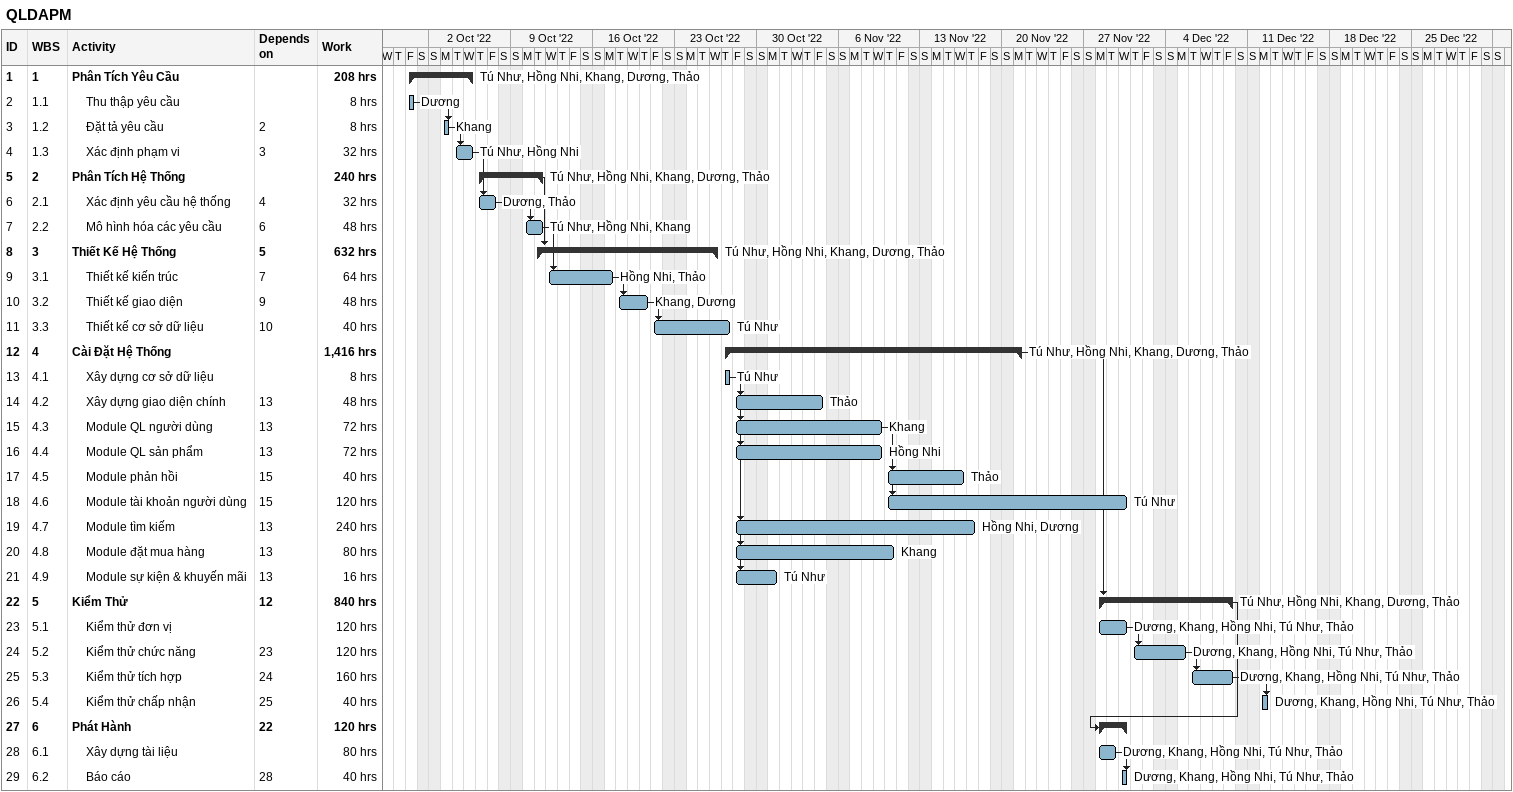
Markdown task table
QLDAPM

| ID | WBS | Task | Start | Finish | Predecessors | Resources | Work (h) |
|---|---|---|---|---|---|---|---|
| 1 | 1 | **Phân Tích Yêu Cầu** | 2022-09-30 | 2022-10-05 |  | Tú Như, Hồng Nhi, Khang, Dương, Thảo | 208 |
| 2 | 1.1 | Thu thập yêu cầu | 2022-09-30 | 2022-09-30 |  | Dương | 8 |
| 3 | 1.2 | Đặt tả yêu cầu | 2022-10-03 | 2022-10-03 | 2 | Khang | 8 |
| 4 | 1.3 | Xác định phạm vi | 2022-10-04 | 2022-10-05 | 3 | Tú Như, Hồng Nhi | 32 |
| 5 | 2 | **Phân Tích Hệ Thống** | 2022-10-06 | 2022-10-11 |  | Tú Như, Hồng Nhi, Khang, Dương, Thảo | 240 |
| 6 | 2.1 | Xác định yêu cầu hệ thống | 2022-10-06 | 2022-10-07 | 4 | Dương, Thảo | 32 |
| 7 | 2.2 | Mô hình hóa các yêu cầu | 2022-10-10 | 2022-10-11 | 6 | Tú Như, Hồng Nhi, Khang | 48 |
| 8 | 3 | **Thiết Kế Hệ Thống** | 2022-10-11 | 2022-10-26 | 5 | Tú Như, Hồng Nhi, Khang, Dương, Thảo | 632 |
| 9 | 3.1 | Thiết kế kiến trúc | 2022-10-12 | 2022-10-17 | 7 | Hồng Nhi, Thảo | 64 |
| 10 | 3.2 | Thiết kế giao diện | 2022-10-18 | 2022-10-20 | 9 | Khang, Dương | 48 |
| 11 | 3.3 | Thiết kế cơ sở dữ liệu | 2022-10-21 | 2022-10-27 | 10 | Tú Như | 40 |
| 12 | 4 | **Cài Đặt Hệ Thống** | 2022-10-27 | 2022-11-21 |  | Tú Như, Hồng Nhi, Khang, Dương, Thảo | 1416 |
| 13 | 4.1 | Xây dựng cơ sở dữ liệu | 2022-10-27 | 2022-10-27 |  | Tú Như | 8 |
| 14 | 4.2 | Xây dựng giao diện chính | 2022-10-28 | 2022-11-04 | 13 | Thảo | 48 |
| 15 | 4.3 | Module QL người dùng | 2022-10-28 | 2022-11-09 | 13 | Khang | 72 |
| 16 | 4.4 | Module QL sản phẩm | 2022-10-28 | 2022-11-09 | 13 | Hồng Nhi | 72 |
| 17 | 4.5 | Module phản hồi | 2022-11-10 | 2022-11-16 | 15 | Thảo | 40 |
| 18 | 4.6 | Module tài khoản người dùng | 2022-11-10 | 2022-11-30 | 15 | Tú Như | 120 |
| 19 | 4.7 | Module tìm kiếm | 2022-10-28 | 2022-11-17 | 13 | Hồng Nhi, Dương | 240 |
| 20 | 4.8 | Module đặt mua hàng | 2022-10-28 | 2022-11-10 | 13 | Khang | 80 |
| 21 | 4.9 | Module sự kiện & khuyến mãi | 2022-10-28 | 2022-10-31 | 13 | Tú Như | 16 |
| 22 | 5 | **Kiểm Thử** | 2022-11-28 | 2022-12-09 | 12 | Tú Như, Hồng Nhi, Khang, Dương, Thảo | 840 |
| 23 | 5.1 | Kiểm thử đơn vị | 2022-11-28 | 2022-11-30 |  | Dương, Khang, Hồng Nhi, Tú Như, Thảo | 120 |
| 24 | 5.2 | Kiểm thử chức năng | 2022-12-01 | 2022-12-05 | 23 | Dương, Khang, Hồng Nhi, Tú Như, Thảo | 120 |
| 25 | 5.3 | Kiểm thử tích hợp | 2022-12-06 | 2022-12-09 | 24 | Dương, Khang, Hồng Nhi, Tú Như, Thảo | 160 |
| 26 | 5.4 | Kiểm thử chấp nhận | 2022-12-12 | 2022-12-12 | 25 | Dương, Khang, Hồng Nhi, Tú Như, Thảo | 40 |
| 27 | 6 | **Phát Hành** | 2022-11-28 | 2022-11-30 | 22 |  | 120 |
| 28 | 6.1 | Xây dựng tài liệu | 2022-11-28 | 2022-11-29 |  | Dương, Khang, Hồng Nhi, Tú Như, Thảo | 80 |
| 29 | 6.2 | Báo cáo | 2022-11-30 | 2022-11-30 | 28 | Dương, Khang, Hồng Nhi, Tú Như, Thảo | 40 |
